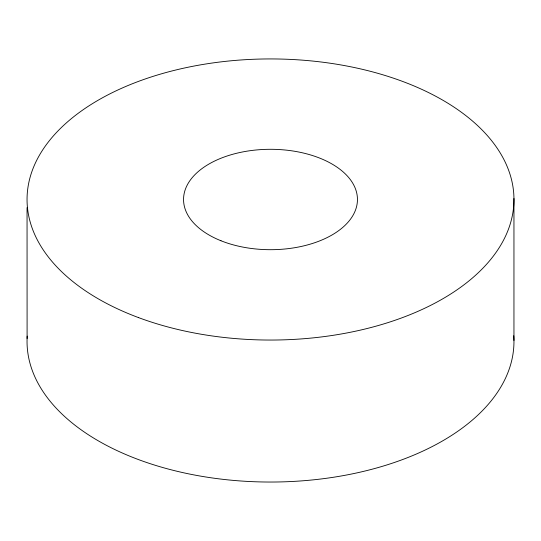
<?xml version="1.0" encoding="UTF-8"?>
<svg xmlns="http://www.w3.org/2000/svg" width="541" height="541" viewBox="0 0 541 541"><rect width="100%" height="100%" fill="white"/><g stroke="black" fill="none" stroke-linecap="round" stroke-linejoin="round"><path stroke-width="0.81" d="M27.05 207.588L27.097 338.497M513.95 198.5L513.95 340.485M513.754 335.711A243.457 140.559 0 0 1 270.845 482.038A243.457 140.559 0 0 1 27.219 336.11M220.999 240.765A86.945 50.198 0 0 0 357.155 203.605A86.945 50.198 0 0 0 233.347 154.111A86.945 50.198 0 0 0 220.999 240.765M138.482 317.587A243.457 140.559 0 0 0 513.659 206.452A243.457 140.559 0 0 0 159.358 74.435A243.457 140.559 0 0 0 138.482 317.587"/></g></svg>
